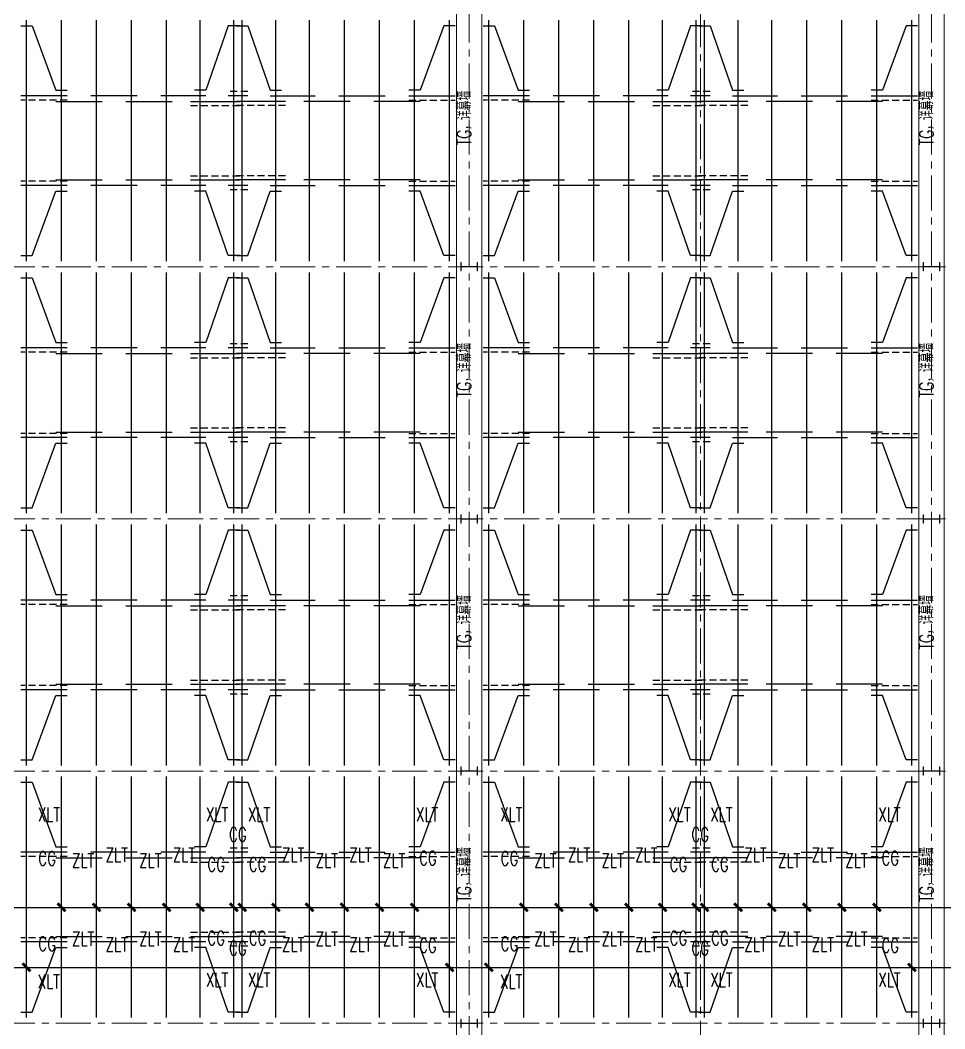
# Model space of a CAD drawing. Extents: x -1201378 to 2367219, y -619313 to 244905.
# Drawn here: x 2202117 to 2235117, y 146452 to 182452 of the extents above; entities that cross this region are included whole.
import ezdxf
from ezdxf.enums import TextEntityAlignment as Align

# ---------------------------------------------------------------- set-up
doc = ezdxf.new("R2010")
doc.units = 0
doc.header["$LTSCALE"] = 1000
doc.linetypes.add('CENTER', pattern=[2, 1.25, -0.25, 0.25, -0.25])
doc.linetypes.add('DASHED', pattern=[0.75, 0.5, -0.25])
doc.layers.get('0').update_dxf_attribs({"linetype": 'CONTINUOUS'})
for name, color, linetype, lineweight in [('S-axis', 111, 'CONTINUOUS', 0), ('S-col', 2, 'CONTINUOUS', 0), ('S-dote', 5, 'CENTER', 0), ('THIN', 7, 'CONTINUOUS', 0), ('梁', 4, 'CONTINUOUS', 18)]:
    doc.layers.add(name, color=color, linetype=linetype, lineweight=lineweight)
doc.layers.add('S-SGJ', color=21, linetype='CONTINUOUS')
doc.layers.add('S-SHAPE', color=51, linetype='CONTINUOUS')
doc.styles.add('TSSD_Rein', font='tj-romans1.shx', dxfattribs={"width": 0.7, "bigfont": 'tj-hztxt.shx'})

# ---------------------------------------------------------------- blocks, each defined once
blk = doc.blocks.new('_FZH')
at = {"layer": 'S-col'}
blk.add_lwpolyline([(-0.375, -0.188), (-0.375, 0.187), (-0.36, 0.187), (-0.36, 0.005), (0.36, 0.005), (0.36, 0.187), (0.375, 0.187), (0.375, -0.188), (0.36, -0.188), (0.36, -0.005), (-0.36, -0.005), (-0.36, -0.188)], close=True, dxfattribs=at)
blk = doc.blocks.new('w4234324')
at = {"layer": 'S-col', "xscale": 800.0000000000005, "yscale": 800.0000000000005, "zscale": 800.0000000000005}
for p in [(-226954, 777820), (-210454, 777820), (-226954, 768820), (-210454, 768820), (-226954, 759820), (-210454, 759820), (-226954, 750820), (-210454, 750820)]:
    blk.add_blockref('_FZH', p, dxfattribs=at)
blk = doc.blocks.new('1#轴网')
at = {"layer": 'S-dote'}
for p, q in [((-181858.5, 19033.1), (-181858.5, 124689.3)), ((-173608.5, 18867), (-173608.5, 124689.3)), ((-165358.5, 19033.1), (-165358.5, 124689.3)), ((-99358.5, 61027), (-216950.7, 61027)), ((-99358.5, 52027), (-216950.7, 52027)), ((-99358.5, 43027), (-216950.7, 43027)), ((-99358.5, 34027), (-216950.7, 34027))]:
    blk.add_line(p, q, dxfattribs=at)
blk = doc.blocks.new('_ArchTick')
at = {"color": 0, "linetype": 'ByBlock', "const_width": 0.5}
blk.add_lwpolyline([(-0.71, -0.71), (0.71, 0.71)], dxfattribs=at)

msp = doc.modelspace()

# ---------------------------------------------------------------- linework, layer by layer
at = {"layer": 'S-SGJ'}
for p, q in [((2192841.6, 150784.1), (2304740, 150784.1)), ((2191841.6, 148643.2), (2304740, 148643.2))]:
    msp.add_line(p, q, dxfattribs=at)
at = {"layer": 'S-SHAPE'}
for p, q in [((2202341.5, 173851.8), (2202341.5, 182451.8)), ((2203591.5, 173851.8), (2203591.5, 182451.8)), ((2204841.5, 173851.8), (2204841.5, 182451.8)), ((2206091.5, 173851.8), (2206091.5, 182451.8)), ((2207341.5, 173851.8), (2207341.5, 182451.8)), ((2208541.5, 173851.8), (2208541.5, 182451.8)), ((2209741.5, 173851.8), (2209741.5, 182451.8)), ((2210041.5, 173851.8), (2210041.5, 182451.8)), ((2211241.5, 173851.8), (2211241.5, 182451.8)), ((2212441.5, 173851.8), (2212441.5, 182451.8)), ((2213691.5, 173851.8), (2213691.5, 182451.8)), ((2214941.5, 173851.8), (2214941.5, 182451.8)), ((2216191.5, 173851.8), (2216191.5, 182451.8)), ((2217441.5, 173851.8), (2217441.5, 182451.8)), ((2218841.5, 173851.8), (2218841.5, 182451.8)), ((2220091.5, 173851.8), (2220091.5, 182451.8)), ((2221341.5, 173851.8), (2221341.5, 182451.8)), ((2222591.5, 173851.8), (2222591.5, 182451.8)), ((2223841.5, 173851.8), (2223841.5, 182451.8)), ((2225041.5, 173851.8), (2225041.5, 182451.8)), ((2226241.5, 173851.8), (2226241.5, 182451.8)), ((2226541.5, 173851.8), (2226541.5, 182451.8)), ((2227741.5, 173851.8), (2227741.5, 182451.8)), ((2228941.5, 173851.8), (2228941.5, 182451.8)), ((2230191.5, 173851.8), (2230191.5, 182451.8)), ((2231441.5, 173851.8), (2231441.5, 182451.8)), ((2232691.5, 173851.8), (2232691.5, 182451.8)), ((2233941.5, 173851.8), (2233941.5, 182451.8)), ((2203791.5, 179751.8), (2202141.5, 179751.8)), ((2206291.5, 179751.8), (2204641.5, 179751.8)), ((2208741.5, 179751.8), (2207141.5, 179751.8)), ((2210241.5, 179751.8), (2209541.5, 179751.8)), ((2211041.5, 179751.8), (2212641.5, 179751.8)), ((2213491.5, 179751.8), (2215141.5, 179751.8)), ((2215991.5, 179751.8), (2217641.5, 179751.8)), ((2220291.5, 179751.8), (2218641.5, 179751.8)), ((2222791.5, 179751.8), (2221141.5, 179751.8)), ((2225241.5, 179751.8), (2223641.5, 179751.8)), ((2226741.5, 179751.8), (2226041.5, 179751.8)), ((2227541.5, 179751.8), (2229141.5, 179751.8)), ((2229991.5, 179751.8), (2231641.5, 179751.8)), ((2232491.5, 179751.8), (2234141.5, 179751.8)), ((2203391.5, 179551.8), (2205041.5, 179551.8)), ((2205891.5, 179551.8), (2207541.5, 179551.8)), ((2208191.5, 179551.8), (2209941.5, 179551.8)), ((2211591.5, 179551.8), (2209841.5, 179551.8)), ((2213891.5, 179551.8), (2212241.5, 179551.8)), ((2216391.5, 179551.8), (2214741.5, 179551.8)), ((2219891.5, 179551.8), (2221541.5, 179551.8)), ((2222391.5, 179551.8), (2224041.5, 179551.8)), ((2224691.5, 179551.8), (2226441.5, 179551.8)), ((2228091.5, 179551.8), (2226341.5, 179551.8)), ((2230391.5, 179551.8), (2228741.5, 179551.8)), ((2232891.5, 179551.8), (2231241.5, 179551.8)), ((2203791.5, 176551.8), (2202141.5, 176551.8)), ((2203391.5, 176751.8), (2205041.5, 176751.8)), ((2206291.5, 176551.8), (2204641.5, 176551.8)), ((2205891.5, 176751.8), (2207541.5, 176751.8)), ((2208741.5, 176551.8), (2207141.5, 176551.8)), ((2208191.5, 176751.8), (2209941.5, 176751.8)), ((2210241.5, 176551.8), (2209541.5, 176551.8)), ((2211591.5, 176751.8), (2209841.5, 176751.8)), ((2211041.5, 176551.8), (2212641.5, 176551.8)), ((2213891.5, 176751.8), (2212241.5, 176751.8)), ((2213491.5, 176551.8), (2215141.5, 176551.8)), ((2216391.5, 176751.8), (2214741.5, 176751.8)), ((2215991.5, 176551.8), (2217641.5, 176551.8)), ((2220291.5, 176551.8), (2218641.5, 176551.8)), ((2219891.5, 176751.8), (2221541.5, 176751.8)), ((2222791.5, 176551.8), (2221141.5, 176551.8)), ((2222391.5, 176751.8), (2224041.5, 176751.8)), ((2225241.5, 176551.8), (2223641.5, 176551.8)), ((2224691.5, 176751.8), (2226441.5, 176751.8)), ((2226741.5, 176551.8), (2226041.5, 176551.8)), ((2228091.5, 176751.8), (2226341.5, 176751.8)), ((2227541.5, 176551.8), (2229141.5, 176551.8)), ((2230391.5, 176751.8), (2228741.5, 176751.8)), ((2229991.5, 176551.8), (2231641.5, 176551.8)), ((2232891.5, 176751.8), (2231241.5, 176751.8)), ((2232491.5, 176551.8), (2234141.5, 176551.8)), ((2202341.5, 164851.8), (2202341.5, 173451.8)), ((2203591.5, 164851.8), (2203591.5, 173451.8)), ((2204841.5, 164851.8), (2204841.5, 173451.8)), ((2206091.5, 164851.8), (2206091.5, 173451.8)), ((2207341.5, 164851.8), (2207341.5, 173451.8)), ((2208541.5, 164851.8), (2208541.5, 173451.8)), ((2209741.5, 164851.8), (2209741.5, 173451.8)), ((2210041.5, 164851.8), (2210041.5, 173451.8)), ((2211241.5, 164851.8), (2211241.5, 173451.8)), ((2212441.5, 164851.8), (2212441.5, 173451.8)), ((2213691.5, 164851.8), (2213691.5, 173451.8)), ((2214941.5, 164851.8), (2214941.5, 173451.8)), ((2216191.5, 164851.8), (2216191.5, 173451.8)), ((2217441.5, 164851.8), (2217441.5, 173451.8)), ((2218841.5, 164851.8), (2218841.5, 173451.8)), ((2220091.5, 164851.8), (2220091.5, 173451.8)), ((2221341.5, 164851.8), (2221341.5, 173451.8)), ((2222591.5, 164851.8), (2222591.5, 173451.8)), ((2223841.5, 164851.8), (2223841.5, 173451.8)), ((2225041.5, 164851.8), (2225041.5, 173451.8)), ((2226241.5, 164851.8), (2226241.5, 173451.8)), ((2226541.5, 164851.8), (2226541.5, 173451.8)), ((2227741.5, 164851.8), (2227741.5, 173451.8)), ((2228941.5, 164851.8), (2228941.5, 173451.8)), ((2230191.5, 164851.8), (2230191.5, 173451.8)), ((2231441.5, 164851.8), (2231441.5, 173451.8)), ((2232691.5, 164851.8), (2232691.5, 173451.8)), ((2233941.5, 164851.8), (2233941.5, 173451.8)), ((2203791.5, 170751.8), (2202141.5, 170751.8)), ((2206291.5, 170751.8), (2204641.5, 170751.8)), ((2208741.5, 170751.8), (2207141.5, 170751.8)), ((2210241.5, 170751.8), (2209541.5, 170751.8)), ((2211041.5, 170751.8), (2212641.5, 170751.8)), ((2213491.5, 170751.8), (2215141.5, 170751.8)), ((2215991.5, 170751.8), (2217641.5, 170751.8)), ((2220291.5, 170751.8), (2218641.5, 170751.8)), ((2222791.5, 170751.8), (2221141.5, 170751.8)), ((2225241.5, 170751.8), (2223641.5, 170751.8)), ((2226741.5, 170751.8), (2226041.5, 170751.8)), ((2227541.5, 170751.8), (2229141.5, 170751.8)), ((2229991.5, 170751.8), (2231641.5, 170751.8)), ((2232491.5, 170751.8), (2234141.5, 170751.8)), ((2203391.5, 170551.8), (2205041.5, 170551.8)), ((2205891.5, 170551.8), (2207541.5, 170551.8)), ((2208191.5, 170551.8), (2209941.5, 170551.8)), ((2211591.5, 170551.8), (2209841.5, 170551.8)), ((2213891.5, 170551.8), (2212241.5, 170551.8)), ((2216391.5, 170551.8), (2214741.5, 170551.8)), ((2219891.5, 170551.8), (2221541.5, 170551.8)), ((2222391.5, 170551.8), (2224041.5, 170551.8)), ((2224691.5, 170551.8), (2226441.5, 170551.8)), ((2228091.5, 170551.8), (2226341.5, 170551.8)), ((2230391.5, 170551.8), (2228741.5, 170551.8)), ((2232891.5, 170551.8), (2231241.5, 170551.8)), ((2203791.5, 167551.8), (2202141.5, 167551.8)), ((2203391.5, 167751.8), (2205041.5, 167751.8)), ((2206291.5, 167551.8), (2204641.5, 167551.8)), ((2205891.5, 167751.8), (2207541.5, 167751.8)), ((2208741.5, 167551.8), (2207141.5, 167551.8)), ((2208191.5, 167751.8), (2209941.5, 167751.8)), ((2210241.5, 167551.8), (2209541.5, 167551.8)), ((2211591.5, 167751.8), (2209841.5, 167751.8)), ((2211041.5, 167551.8), (2212641.5, 167551.8)), ((2213891.5, 167751.8), (2212241.5, 167751.8)), ((2213491.5, 167551.8), (2215141.5, 167551.8)), ((2216391.5, 167751.8), (2214741.5, 167751.8)), ((2215991.5, 167551.8), (2217641.5, 167551.8)), ((2220291.5, 167551.8), (2218641.5, 167551.8)), ((2219891.5, 167751.8), (2221541.5, 167751.8)), ((2222791.5, 167551.8), (2221141.5, 167551.8)), ((2222391.5, 167751.8), (2224041.5, 167751.8)), ((2225241.5, 167551.8), (2223641.5, 167551.8)), ((2224691.5, 167751.8), (2226441.5, 167751.8)), ((2226741.5, 167551.8), (2226041.5, 167551.8)), ((2228091.5, 167751.8), (2226341.5, 167751.8)), ((2227541.5, 167551.8), (2229141.5, 167551.8)), ((2230391.5, 167751.8), (2228741.5, 167751.8)), ((2229991.5, 167551.8), (2231641.5, 167551.8)), ((2232891.5, 167751.8), (2231241.5, 167751.8)), ((2232491.5, 167551.8), (2234141.5, 167551.8)), ((2202341.5, 155851.8), (2202341.5, 164451.8)), ((2203591.5, 155851.8), (2203591.5, 164451.8)), ((2204841.5, 155851.8), (2204841.5, 164451.8)), ((2206091.5, 155851.8), (2206091.5, 164451.8)), ((2207341.5, 155851.8), (2207341.5, 164451.8)), ((2208541.5, 155851.8), (2208541.5, 164451.8)), ((2209741.5, 155851.8), (2209741.5, 164451.8)), ((2210041.5, 155851.8), (2210041.5, 164451.8)), ((2211241.5, 155851.8), (2211241.5, 164451.8)), ((2212441.5, 155851.8), (2212441.5, 164451.8)), ((2213691.5, 155851.8), (2213691.5, 164451.8)), ((2214941.5, 155851.8), (2214941.5, 164451.8)), ((2216191.5, 155851.8), (2216191.5, 164451.8)), ((2217441.5, 155851.8), (2217441.5, 164451.8)), ((2218841.5, 155851.8), (2218841.5, 164451.8)), ((2220091.5, 155851.8), (2220091.5, 164451.8)), ((2221341.5, 155851.8), (2221341.5, 164451.8)), ((2222591.5, 155851.8), (2222591.5, 164451.8)), ((2223841.5, 155851.8), (2223841.5, 164451.8)), ((2225041.5, 155851.8), (2225041.5, 164451.8)), ((2226241.5, 155851.8), (2226241.5, 164451.8)), ((2226541.5, 155851.8), (2226541.5, 164451.8)), ((2227741.5, 155851.8), (2227741.5, 164451.8)), ((2228941.5, 155851.8), (2228941.5, 164451.8)), ((2230191.5, 155851.8), (2230191.5, 164451.8)), ((2231441.5, 155851.8), (2231441.5, 164451.8)), ((2232691.5, 155851.8), (2232691.5, 164451.8)), ((2233941.5, 155851.8), (2233941.5, 164451.8)), ((2203791.5, 161751.8), (2202141.5, 161751.8)), ((2206291.5, 161751.8), (2204641.5, 161751.8)), ((2208741.5, 161751.8), (2207141.5, 161751.8)), ((2210241.5, 161751.8), (2209541.5, 161751.8)), ((2211041.5, 161751.8), (2212641.5, 161751.8)), ((2213491.5, 161751.8), (2215141.5, 161751.8)), ((2215991.5, 161751.8), (2217641.5, 161751.8)), ((2220291.5, 161751.8), (2218641.5, 161751.8)), ((2222791.5, 161751.8), (2221141.5, 161751.8)), ((2225241.5, 161751.8), (2223641.5, 161751.8)), ((2226741.5, 161751.8), (2226041.5, 161751.8)), ((2227541.5, 161751.8), (2229141.5, 161751.8)), ((2229991.5, 161751.8), (2231641.5, 161751.8)), ((2232491.5, 161751.8), (2234141.5, 161751.8)), ((2203391.5, 161551.8), (2205041.5, 161551.8)), ((2205891.5, 161551.8), (2207541.5, 161551.8)), ((2208191.5, 161551.8), (2209941.5, 161551.8)), ((2211591.5, 161551.8), (2209841.5, 161551.8)), ((2213891.5, 161551.8), (2212241.5, 161551.8)), ((2216391.5, 161551.8), (2214741.5, 161551.8)), ((2219891.5, 161551.8), (2221541.5, 161551.8)), ((2222391.5, 161551.8), (2224041.5, 161551.8)), ((2224691.5, 161551.8), (2226441.5, 161551.8)), ((2228091.5, 161551.8), (2226341.5, 161551.8)), ((2230391.5, 161551.8), (2228741.5, 161551.8)), ((2232891.5, 161551.8), (2231241.5, 161551.8)), ((2203791.5, 158551.8), (2202141.5, 158551.8)), ((2203391.5, 158751.8), (2205041.5, 158751.8)), ((2206291.5, 158551.8), (2204641.5, 158551.8)), ((2205891.5, 158751.8), (2207541.5, 158751.8)), ((2208741.5, 158551.8), (2207141.5, 158551.8)), ((2208191.5, 158751.8), (2209941.5, 158751.8)), ((2210241.5, 158551.8), (2209541.5, 158551.8)), ((2211591.5, 158751.8), (2209841.5, 158751.8)), ((2211041.5, 158551.8), (2212641.5, 158551.8)), ((2213891.5, 158751.8), (2212241.5, 158751.8)), ((2213491.5, 158551.8), (2215141.5, 158551.8)), ((2216391.5, 158751.8), (2214741.5, 158751.8)), ((2215991.5, 158551.8), (2217641.5, 158551.8)), ((2220291.5, 158551.8), (2218641.5, 158551.8)), ((2219891.5, 158751.8), (2221541.5, 158751.8)), ((2222791.5, 158551.8), (2221141.5, 158551.8)), ((2222391.5, 158751.8), (2224041.5, 158751.8)), ((2225241.5, 158551.8), (2223641.5, 158551.8)), ((2224691.5, 158751.8), (2226441.5, 158751.8)), ((2226741.5, 158551.8), (2226041.5, 158551.8)), ((2228091.5, 158751.8), (2226341.5, 158751.8)), ((2227541.5, 158551.8), (2229141.5, 158551.8)), ((2230391.5, 158751.8), (2228741.5, 158751.8)), ((2229991.5, 158551.8), (2231641.5, 158551.8)), ((2232891.5, 158751.8), (2231241.5, 158751.8)), ((2232491.5, 158551.8), (2234141.5, 158551.8)), ((2202341.5, 146851.8), (2202341.5, 155451.8)), ((2203591.5, 146851.8), (2203591.5, 155451.8)), ((2204841.5, 146851.8), (2204841.5, 155451.8)), ((2206091.5, 146851.8), (2206091.5, 155451.8)), ((2207341.5, 146851.8), (2207341.5, 155451.8)), ((2208541.5, 146851.8), (2208541.5, 155451.8)), ((2209741.5, 146851.8), (2209741.5, 155451.8)), ((2210041.5, 146851.8), (2210041.5, 155451.8)), ((2211241.5, 146851.8), (2211241.5, 155451.8)), ((2212441.5, 146851.8), (2212441.5, 155451.8)), ((2213691.5, 146851.8), (2213691.5, 155451.8)), ((2214941.5, 146851.8), (2214941.5, 155451.8)), ((2216191.5, 146851.8), (2216191.5, 155451.8)), ((2217441.5, 146851.8), (2217441.5, 155451.8)), ((2218841.5, 146851.8), (2218841.5, 155451.8)), ((2220091.5, 146851.8), (2220091.5, 155451.8)), ((2221341.5, 146851.8), (2221341.5, 155451.8)), ((2222591.5, 146851.8), (2222591.5, 155451.8)), ((2223841.5, 146851.8), (2223841.5, 155451.8)), ((2225041.5, 146851.8), (2225041.5, 155451.8)), ((2226241.5, 146851.8), (2226241.5, 155451.8)), ((2226541.5, 146851.8), (2226541.5, 155451.8)), ((2227741.5, 146851.8), (2227741.5, 155451.8)), ((2228941.5, 146851.8), (2228941.5, 155451.8)), ((2230191.5, 146851.8), (2230191.5, 155451.8)), ((2231441.5, 146851.8), (2231441.5, 155451.8)), ((2232691.5, 146851.8), (2232691.5, 155451.8)), ((2233941.5, 146851.8), (2233941.5, 155451.8)), ((2203791.5, 152751.8), (2202141.5, 152751.8)), ((2206291.5, 152751.8), (2204641.5, 152751.8)), ((2208741.5, 152751.8), (2207141.5, 152751.8)), ((2210241.5, 152751.8), (2209541.5, 152751.8)), ((2211041.5, 152751.8), (2212641.5, 152751.8)), ((2213491.5, 152751.8), (2215141.5, 152751.8)), ((2215991.5, 152751.8), (2217641.5, 152751.8)), ((2220291.5, 152751.8), (2218641.5, 152751.8)), ((2222791.5, 152751.8), (2221141.5, 152751.8)), ((2225241.5, 152751.8), (2223641.5, 152751.8)), ((2226741.5, 152751.8), (2226041.5, 152751.8)), ((2227541.5, 152751.8), (2229141.5, 152751.8)), ((2229991.5, 152751.8), (2231641.5, 152751.8)), ((2232491.5, 152751.8), (2234141.5, 152751.8)), ((2203391.5, 152551.8), (2205041.5, 152551.8)), ((2205891.5, 152551.8), (2207541.5, 152551.8)), ((2208191.5, 152551.8), (2209941.5, 152551.8)), ((2211591.5, 152551.8), (2209841.5, 152551.8)), ((2213891.5, 152551.8), (2212241.5, 152551.8)), ((2216391.5, 152551.8), (2214741.5, 152551.8)), ((2219891.5, 152551.8), (2221541.5, 152551.8)), ((2222391.5, 152551.8), (2224041.5, 152551.8)), ((2224691.5, 152551.8), (2226441.5, 152551.8)), ((2228091.5, 152551.8), (2226341.5, 152551.8)), ((2230391.5, 152551.8), (2228741.5, 152551.8)), ((2232891.5, 152551.8), (2231241.5, 152551.8)), ((2203791.5, 149551.8), (2202141.5, 149551.8)), ((2203391.5, 149751.8), (2205041.5, 149751.8)), ((2206291.5, 149551.8), (2204641.5, 149551.8)), ((2205891.5, 149751.8), (2207541.5, 149751.8)), ((2208741.5, 149551.8), (2207141.5, 149551.8)), ((2208191.5, 149751.8), (2209941.5, 149751.8)), ((2210241.5, 149551.8), (2209541.5, 149551.8)), ((2211591.5, 149751.8), (2209841.5, 149751.8)), ((2211041.5, 149551.8), (2212641.5, 149551.8)), ((2213891.5, 149751.8), (2212241.5, 149751.8)), ((2213491.5, 149551.8), (2215141.5, 149551.8)), ((2216391.5, 149751.8), (2214741.5, 149751.8)), ((2215991.5, 149551.8), (2217641.5, 149551.8)), ((2220291.5, 149551.8), (2218641.5, 149551.8)), ((2219891.5, 149751.8), (2221541.5, 149751.8)), ((2222791.5, 149551.8), (2221141.5, 149551.8)), ((2222391.5, 149751.8), (2224041.5, 149751.8)), ((2225241.5, 149551.8), (2223641.5, 149551.8)), ((2224691.5, 149751.8), (2226441.5, 149751.8)), ((2226741.5, 149551.8), (2226041.5, 149551.8)), ((2228091.5, 149751.8), (2226341.5, 149751.8)), ((2227541.5, 149551.8), (2229141.5, 149551.8)), ((2230391.5, 149751.8), (2228741.5, 149751.8)), ((2229991.5, 149551.8), (2231641.5, 149551.8)), ((2232891.5, 149751.8), (2231241.5, 149751.8)), ((2232491.5, 149551.8), (2234141.5, 149551.8))]:
    msp.add_line(p, q, dxfattribs=at)
at = {"layer": 'S-SHAPE', "linetype": 'DASHED', "ltscale": 0.5}
for p, q in [((2210241.5, 179901.8), (2209541.5, 179901.8)), ((2226741.5, 179901.8), (2226041.5, 179901.8)), ((2203791.5, 179601.8), (2202141.5, 179601.8)), ((2208191.5, 179401.8), (2209941.5, 179401.8)), ((2211591.5, 179401.8), (2209841.5, 179401.8)), ((2215991.5, 179601.8), (2217641.5, 179601.8)), ((2220291.5, 179601.8), (2218641.5, 179601.8)), ((2224691.5, 179401.8), (2226441.5, 179401.8)), ((2228091.5, 179401.8), (2226341.5, 179401.8)), ((2232491.5, 179601.8), (2234141.5, 179601.8)), ((2208191.5, 176901.8), (2209941.5, 176901.8)), ((2211591.5, 176901.8), (2209841.5, 176901.8)), ((2224691.5, 176901.8), (2226441.5, 176901.8)), ((2228091.5, 176901.8), (2226341.5, 176901.8)), ((2203791.5, 176701.8), (2202141.5, 176701.8)), ((2210241.5, 176401.8), (2209541.5, 176401.8)), ((2215991.5, 176701.8), (2217641.5, 176701.8)), ((2220291.5, 176701.8), (2218641.5, 176701.8)), ((2226741.5, 176401.8), (2226041.5, 176401.8)), ((2232491.5, 176701.8), (2234141.5, 176701.8)), ((2210241.5, 170901.8), (2209541.5, 170901.8)), ((2226741.5, 170901.8), (2226041.5, 170901.8)), ((2203791.5, 170601.8), (2202141.5, 170601.8)), ((2208191.5, 170401.8), (2209941.5, 170401.8)), ((2211591.5, 170401.8), (2209841.5, 170401.8)), ((2215991.5, 170601.8), (2217641.5, 170601.8)), ((2220291.5, 170601.8), (2218641.5, 170601.8)), ((2224691.5, 170401.8), (2226441.5, 170401.8)), ((2228091.5, 170401.8), (2226341.5, 170401.8)), ((2232491.5, 170601.8), (2234141.5, 170601.8)), ((2208191.5, 167901.8), (2209941.5, 167901.8)), ((2211591.5, 167901.8), (2209841.5, 167901.8)), ((2224691.5, 167901.8), (2226441.5, 167901.8)), ((2228091.5, 167901.8), (2226341.5, 167901.8)), ((2203791.5, 167701.8), (2202141.5, 167701.8)), ((2210241.5, 167401.8), (2209541.5, 167401.8)), ((2215991.5, 167701.8), (2217641.5, 167701.8)), ((2220291.5, 167701.8), (2218641.5, 167701.8)), ((2226741.5, 167401.8), (2226041.5, 167401.8)), ((2232491.5, 167701.8), (2234141.5, 167701.8)), ((2210241.5, 161901.8), (2209541.5, 161901.8)), ((2226741.5, 161901.8), (2226041.5, 161901.8)), ((2203791.5, 161601.8), (2202141.5, 161601.8)), ((2208191.5, 161401.8), (2209941.5, 161401.8)), ((2211591.5, 161401.8), (2209841.5, 161401.8)), ((2215991.5, 161601.8), (2217641.5, 161601.8)), ((2220291.5, 161601.8), (2218641.5, 161601.8)), ((2224691.5, 161401.8), (2226441.5, 161401.8)), ((2228091.5, 161401.8), (2226341.5, 161401.8)), ((2232491.5, 161601.8), (2234141.5, 161601.8)), ((2208191.5, 158901.8), (2209941.5, 158901.8)), ((2211591.5, 158901.8), (2209841.5, 158901.8)), ((2224691.5, 158901.8), (2226441.5, 158901.8)), ((2228091.5, 158901.8), (2226341.5, 158901.8)), ((2203791.5, 158701.8), (2202141.5, 158701.8)), ((2210241.5, 158401.8), (2209541.5, 158401.8)), ((2215991.5, 158701.8), (2217641.5, 158701.8)), ((2220291.5, 158701.8), (2218641.5, 158701.8)), ((2226741.5, 158401.8), (2226041.5, 158401.8)), ((2232491.5, 158701.8), (2234141.5, 158701.8)), ((2210241.5, 152901.8), (2209541.5, 152901.8)), ((2226741.5, 152901.8), (2226041.5, 152901.8)), ((2203791.5, 152601.8), (2202141.5, 152601.8)), ((2208191.5, 152401.8), (2209941.5, 152401.8)), ((2211591.5, 152401.8), (2209841.5, 152401.8)), ((2215991.5, 152601.8), (2217641.5, 152601.8)), ((2220291.5, 152601.8), (2218641.5, 152601.8)), ((2224691.5, 152401.8), (2226441.5, 152401.8)), ((2228091.5, 152401.8), (2226341.5, 152401.8)), ((2232491.5, 152601.8), (2234141.5, 152601.8)), ((2208191.5, 149901.8), (2209941.5, 149901.8)), ((2211591.5, 149901.8), (2209841.5, 149901.8)), ((2224691.5, 149901.8), (2226441.5, 149901.8)), ((2228091.5, 149901.8), (2226341.5, 149901.8)), ((2203791.5, 149701.8), (2202141.5, 149701.8)), ((2210241.5, 149401.8), (2209541.5, 149401.8)), ((2215991.5, 149701.8), (2217641.5, 149701.8)), ((2220291.5, 149701.8), (2218641.5, 149701.8)), ((2226741.5, 149401.8), (2226041.5, 149401.8)), ((2232491.5, 149701.8), (2234141.5, 149701.8))]:
    msp.add_line(p, q, dxfattribs=at)
at = {"layer": 'S-SHAPE'}
for points in [[(2202141.5, 182251.8), (2202541.5, 182251.8), (2203391.5, 179951.8), (2203791.5, 179951.8)], [(2209941.5, 182251.8), (2209541.5, 182251.8), (2208741.5, 179951.8), (2208341.5, 179951.8)], [(2209841.5, 182251.8), (2210241.5, 182251.8), (2211041.5, 179951.8), (2211441.5, 179951.8)], [(2217641.5, 182251.8), (2217241.5, 182251.8), (2216391.5, 179951.8), (2215991.5, 179951.8)], [(2218641.5, 182251.8), (2219041.5, 182251.8), (2219891.5, 179951.8), (2220291.5, 179951.8)], [(2226441.5, 182251.8), (2226041.5, 182251.8), (2225241.5, 179951.8), (2224841.5, 179951.8)], [(2226341.5, 182251.8), (2226741.5, 182251.8), (2227541.5, 179951.8), (2227941.5, 179951.8)], [(2234141.5, 182251.8), (2233741.5, 182251.8), (2232891.5, 179951.8), (2232491.5, 179951.8)], [(2202141.5, 174051.8), (2202541.5, 174051.8), (2203391.5, 176351.8), (2203791.5, 176351.8)], [(2209941.5, 174051.8), (2209541.5, 174051.8), (2208741.5, 176351.8), (2208341.5, 176351.8)], [(2209841.5, 174051.8), (2210241.5, 174051.8), (2211041.5, 176351.8), (2211441.5, 176351.8)], [(2217641.5, 174051.8), (2217241.5, 174051.8), (2216391.5, 176351.8), (2215991.5, 176351.8)], [(2218641.5, 174051.8), (2219041.5, 174051.8), (2219891.5, 176351.8), (2220291.5, 176351.8)], [(2226441.5, 174051.8), (2226041.5, 174051.8), (2225241.5, 176351.8), (2224841.5, 176351.8)], [(2226341.5, 174051.8), (2226741.5, 174051.8), (2227541.5, 176351.8), (2227941.5, 176351.8)], [(2234141.5, 174051.8), (2233741.5, 174051.8), (2232891.5, 176351.8), (2232491.5, 176351.8)], [(2202141.5, 173251.8), (2202541.5, 173251.8), (2203391.5, 170951.8), (2203791.5, 170951.8)], [(2209941.5, 173251.8), (2209541.5, 173251.8), (2208741.5, 170951.8), (2208341.5, 170951.8)], [(2209841.5, 173251.8), (2210241.5, 173251.8), (2211041.5, 170951.8), (2211441.5, 170951.8)], [(2217641.5, 173251.8), (2217241.5, 173251.8), (2216391.5, 170951.8), (2215991.5, 170951.8)], [(2218641.5, 173251.8), (2219041.5, 173251.8), (2219891.5, 170951.8), (2220291.5, 170951.8)], [(2226441.5, 173251.8), (2226041.5, 173251.8), (2225241.5, 170951.8), (2224841.5, 170951.8)], [(2226341.5, 173251.8), (2226741.5, 173251.8), (2227541.5, 170951.8), (2227941.5, 170951.8)], [(2234141.5, 173251.8), (2233741.5, 173251.8), (2232891.5, 170951.8), (2232491.5, 170951.8)], [(2202141.5, 165051.8), (2202541.5, 165051.8), (2203391.5, 167351.8), (2203791.5, 167351.8)], [(2209941.5, 165051.8), (2209541.5, 165051.8), (2208741.5, 167351.8), (2208341.5, 167351.8)], [(2209841.5, 165051.8), (2210241.5, 165051.8), (2211041.5, 167351.8), (2211441.5, 167351.8)], [(2217641.5, 165051.8), (2217241.5, 165051.8), (2216391.5, 167351.8), (2215991.5, 167351.8)], [(2218641.5, 165051.8), (2219041.5, 165051.8), (2219891.5, 167351.8), (2220291.5, 167351.8)], [(2226441.5, 165051.8), (2226041.5, 165051.8), (2225241.5, 167351.8), (2224841.5, 167351.8)], [(2226341.5, 165051.8), (2226741.5, 165051.8), (2227541.5, 167351.8), (2227941.5, 167351.8)], [(2234141.5, 165051.8), (2233741.5, 165051.8), (2232891.5, 167351.8), (2232491.5, 167351.8)], [(2202141.5, 164251.8), (2202541.5, 164251.8), (2203391.5, 161951.8), (2203791.5, 161951.8)], [(2209941.5, 164251.8), (2209541.5, 164251.8), (2208741.5, 161951.8), (2208341.5, 161951.8)], [(2209841.5, 164251.8), (2210241.5, 164251.8), (2211041.5, 161951.8), (2211441.5, 161951.8)], [(2217641.5, 164251.8), (2217241.5, 164251.8), (2216391.5, 161951.8), (2215991.5, 161951.8)], [(2218641.5, 164251.8), (2219041.5, 164251.8), (2219891.5, 161951.8), (2220291.5, 161951.8)], [(2226441.5, 164251.8), (2226041.5, 164251.8), (2225241.5, 161951.8), (2224841.5, 161951.8)], [(2226341.5, 164251.8), (2226741.5, 164251.8), (2227541.5, 161951.8), (2227941.5, 161951.8)], [(2234141.5, 164251.8), (2233741.5, 164251.8), (2232891.5, 161951.8), (2232491.5, 161951.8)], [(2202141.5, 156051.8), (2202541.5, 156051.8), (2203391.5, 158351.8), (2203791.5, 158351.8)], [(2209941.5, 156051.8), (2209541.5, 156051.8), (2208741.5, 158351.8), (2208341.5, 158351.8)], [(2209841.5, 156051.8), (2210241.5, 156051.8), (2211041.5, 158351.8), (2211441.5, 158351.8)], [(2217641.5, 156051.8), (2217241.5, 156051.8), (2216391.5, 158351.8), (2215991.5, 158351.8)], [(2218641.5, 156051.8), (2219041.5, 156051.8), (2219891.5, 158351.8), (2220291.5, 158351.8)], [(2226441.5, 156051.8), (2226041.5, 156051.8), (2225241.5, 158351.8), (2224841.5, 158351.8)], [(2226341.5, 156051.8), (2226741.5, 156051.8), (2227541.5, 158351.8), (2227941.5, 158351.8)], [(2234141.5, 156051.8), (2233741.5, 156051.8), (2232891.5, 158351.8), (2232491.5, 158351.8)], [(2202141.5, 155251.8), (2202541.5, 155251.8), (2203391.5, 152951.8), (2203791.5, 152951.8)], [(2209941.5, 155251.8), (2209541.5, 155251.8), (2208741.5, 152951.8), (2208341.5, 152951.8)], [(2209841.5, 155251.8), (2210241.5, 155251.8), (2211041.5, 152951.8), (2211441.5, 152951.8)], [(2217641.5, 155251.8), (2217241.5, 155251.8), (2216391.5, 152951.8), (2215991.5, 152951.8)], [(2218641.5, 155251.8), (2219041.5, 155251.8), (2219891.5, 152951.8), (2220291.5, 152951.8)], [(2226441.5, 155251.8), (2226041.5, 155251.8), (2225241.5, 152951.8), (2224841.5, 152951.8)], [(2226341.5, 155251.8), (2226741.5, 155251.8), (2227541.5, 152951.8), (2227941.5, 152951.8)], [(2234141.5, 155251.8), (2233741.5, 155251.8), (2232891.5, 152951.8), (2232491.5, 152951.8)], [(2202141.5, 147051.8), (2202541.5, 147051.8), (2203391.5, 149351.8), (2203791.5, 149351.8)], [(2209941.5, 147051.8), (2209541.5, 147051.8), (2208741.5, 149351.8), (2208341.5, 149351.8)], [(2209841.5, 147051.8), (2210241.5, 147051.8), (2211041.5, 149351.8), (2211441.5, 149351.8)], [(2217641.5, 147051.8), (2217241.5, 147051.8), (2216391.5, 149351.8), (2215991.5, 149351.8)], [(2218641.5, 147051.8), (2219041.5, 147051.8), (2219891.5, 149351.8), (2220291.5, 149351.8)], [(2226441.5, 147051.8), (2226041.5, 147051.8), (2225241.5, 149351.8), (2224841.5, 149351.8)], [(2226341.5, 147051.8), (2226741.5, 147051.8), (2227541.5, 149351.8), (2227941.5, 149351.8)], [(2234141.5, 147051.8), (2233741.5, 147051.8), (2232891.5, 149351.8), (2232491.5, 149351.8)]]:
    msp.add_lwpolyline(points, dxfattribs=at)
at = {"layer": '梁'}
for points in [[(2217691.5, 137501.8), (2218591.5, 137501.8), (2218591.5, 227801.8), (2217691.5, 227801.8)], [(2234191.5, 137501.8), (2235091.5, 137501.8), (2235091.5, 227801.8), (2234191.5, 227801.8)]]:
    msp.add_lwpolyline(points, close=True, dxfattribs=at)

# ---------------------------------------------------------------- block references
at = {"layer": 'S-axis'}
msp.add_blockref('1#轴网', (2400000, 112624.8), dxfattribs=at)
at = {"layer": 'S-col'}
msp.add_blockref('w4234324', (2445095.7, -604168.2), dxfattribs=at)
at = {"layer": 'S-SGJ', "xscale": -200, "yscale": 200, "zscale": 200, "rotation": 180}
for p in [(2203591.5, 150784.1), (2204841.5, 150784.1), (2206091.5, 150784.1), (2207341.5, 150784.1), (2208541.5, 150784.1), (2209741.5, 150784.1), (2210041.5, 150784.1), (2211241.5, 150784.1), (2212441.5, 150784.1), (2213691.5, 150784.1), (2214941.5, 150784.1), (2216191.5, 150784.1), (2220091.5, 150784.1), (2221341.5, 150784.1), (2222591.5, 150784.1), (2223841.5, 150784.1), (2225041.5, 150784.1), (2226241.5, 150784.1), (2226541.5, 150784.1), (2227741.5, 150784.1), (2228941.5, 150784.1), (2230191.5, 150784.1), (2231441.5, 150784.1), (2232691.5, 150784.1), (2202341.5, 148643.2), (2217441.5, 148643.2), (2218841.5, 148643.2), (2233941.5, 148643.2)]:
    msp.add_blockref('_ArchTick', p, dxfattribs=at)

# ---------------------------------------------------------------- texts
at = {"layer": 'THIN', "style": 'TSSD_Rein', "width": 0.7}
for p in [(2218361.8, 178961), (2234861.8, 178961), (2218361.8, 169961), (2234861.8, 169961), (2218361.8, 160961), (2234861.8, 160961), (2218361.8, 151961), (2234861.8, 151961)]:
    msp.add_text('TG，详幕墙', height=500, rotation=90, dxfattribs=at).set_placement(p, align=Align.BOTTOM_CENTER)
for p in [(2203141.5, 154101.8), (2209141.5, 154101.8), (2210641.5, 154101.8), (2216641.5, 154101.8), (2219641.5, 154101.8), (2225641.5, 154101.8), (2227141.5, 154101.8), (2233141.5, 154101.8), (2203139, 148143.5), (2209141.5, 148201.8), (2210641.5, 148201.8), (2216641.5, 148201.8), (2219639, 148143.5), (2225641.5, 148201.8), (2227141.5, 148201.8), (2233141.5, 148201.8)]:
    msp.add_text('XLT', height=500, dxfattribs=at).set_placement(p, align=Align.MIDDLE_CENTER)
for s, p in [('CG', (2209885.9, 152987.8)), ('CG', (2226385.9, 152987.8)), ('CG', (2203078, 152126.2)), ('ZLT', (2204360.7, 152062.2)), ('ZLT', (2205560.7, 152262.2)), ('ZLT', (2206760.7, 152062.2)), ('ZLT', (2207960.7, 152262.2)), ('ZLT', (2211860.7, 152262.2)), ('ZLT', (2213060.7, 152062.2)), ('ZLT', (2214260.7, 152262.2)), ('ZLT', (2215460.7, 152062.2)), ('CG', (2216670.2, 152146.6)), ('CG', (2219578, 152126.2)), ('ZLT', (2220860.7, 152062.2)), ('ZLT', (2222060.7, 152262.2)), ('ZLT', (2223260.7, 152062.2)), ('ZLT', (2224460.7, 152262.2)), ('ZLT', (2228360.7, 152262.2)), ('ZLT', (2229560.7, 152062.2)), ('ZLT', (2230760.7, 152262.2)), ('ZLT', (2231960.7, 152062.2)), ('CG', (2233170.2, 152146.6)), ('CG', (2209110.7, 151912.9)), ('CG', (2210589, 151912.9)), ('CG', (2225610.7, 151912.9)), ('CG', (2227089, 151912.9)), ('ZLT', (2204360.7, 149262.2)), ('ZLT', (2206760.7, 149262.2)), ('CG', (2209110.7, 149289.4)), ('CG', (2210589, 149289.4)), ('ZLT', (2213060.7, 149262.2)), ('ZLT', (2215460.7, 149262.2)), ('ZLT', (2220860.7, 149262.2)), ('ZLT', (2223260.7, 149262.2)), ('CG', (2225610.7, 149289.4)), ('CG', (2227089, 149289.4)), ('ZLT', (2229560.7, 149262.2)), ('ZLT', (2231960.7, 149262.2)), ('CG', (2203078, 149083)), ('ZLT', (2205560.7, 149062.2)), ('ZLT', (2207960.7, 149062.2)), ('CG', (2209885.9, 148930.3)), ('ZLT', (2211860.7, 149062.2)), ('ZLT', (2214260.7, 149062.2)), ('CG', (2216670.2, 149028.2)), ('CG', (2219578, 149083)), ('ZLT', (2222060.7, 149062.2)), ('ZLT', (2224460.7, 149062.2)), ('CG', (2226385.9, 148930.3)), ('ZLT', (2228360.7, 149062.2)), ('ZLT', (2230760.7, 149062.2)), ('CG', (2233170.2, 149028.2))]:
    msp.add_text(s, height=500, dxfattribs=at).set_placement(p, align=Align.BOTTOM_CENTER)

doc.saveas('drawing.dxf')
